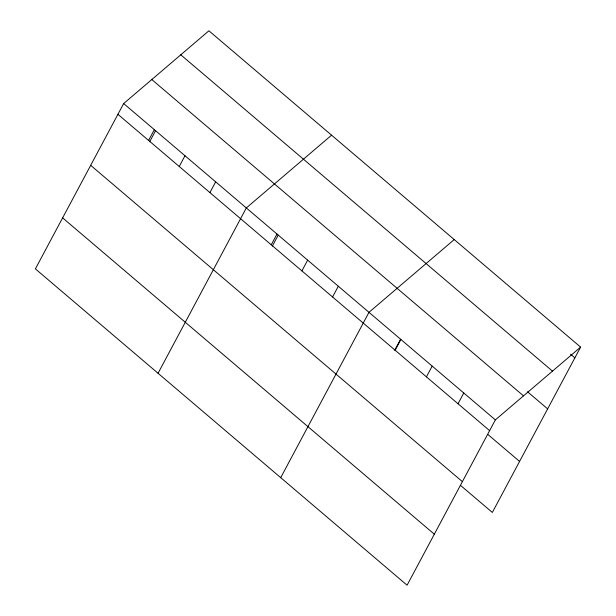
<?xml version="1.0" encoding="UTF-8"?>
<svg xmlns="http://www.w3.org/2000/svg" width="616" height="616" viewBox="0 0 616 616"><rect width="100%" height="100%" fill="white"/><g stroke="black" fill="none" stroke-linecap="round" stroke-linejoin="round"><path stroke-width="0.92" d="M123.662 103.557L35.389 268.884L407.091 585.2L495.364 419.881L580.611 347.116L208.909 30.8L123.662 103.557L495.364 419.881M148.587 140.41L154.331 129.66M149.68 141.726L155.563 130.708M179.248 166.513L184.993 155.756M209.917 192.608L215.662 181.851M158.05 373.265L246.323 207.946L331.57 135.181M271.248 244.798L276.992 234.041M272.341 246.107L278.224 235.089M301.909 270.894L307.654 260.137M332.578 296.989L338.323 286.232M280.711 477.654L368.984 312.327L454.231 239.57M394.841 349.973L400.577 339.216M395.002 350.496L400.885 339.478M426.434 376.861L432.178 366.104M458.027 403.75L463.771 392.993M580.611 347.116L492.338 512.443L460.745 485.554M570.562 354.208L574.867 357.873M180.781 54.809L552.483 371.132M527.527 391.768L547.632 408.878M151.79 79.549L523.5 395.865M117.918 114.314L489.62 430.638M487.98 434.55L519.573 461.43M90.683 165.327L462.385 481.643M62.624 217.871L434.326 534.195"/></g></svg>
